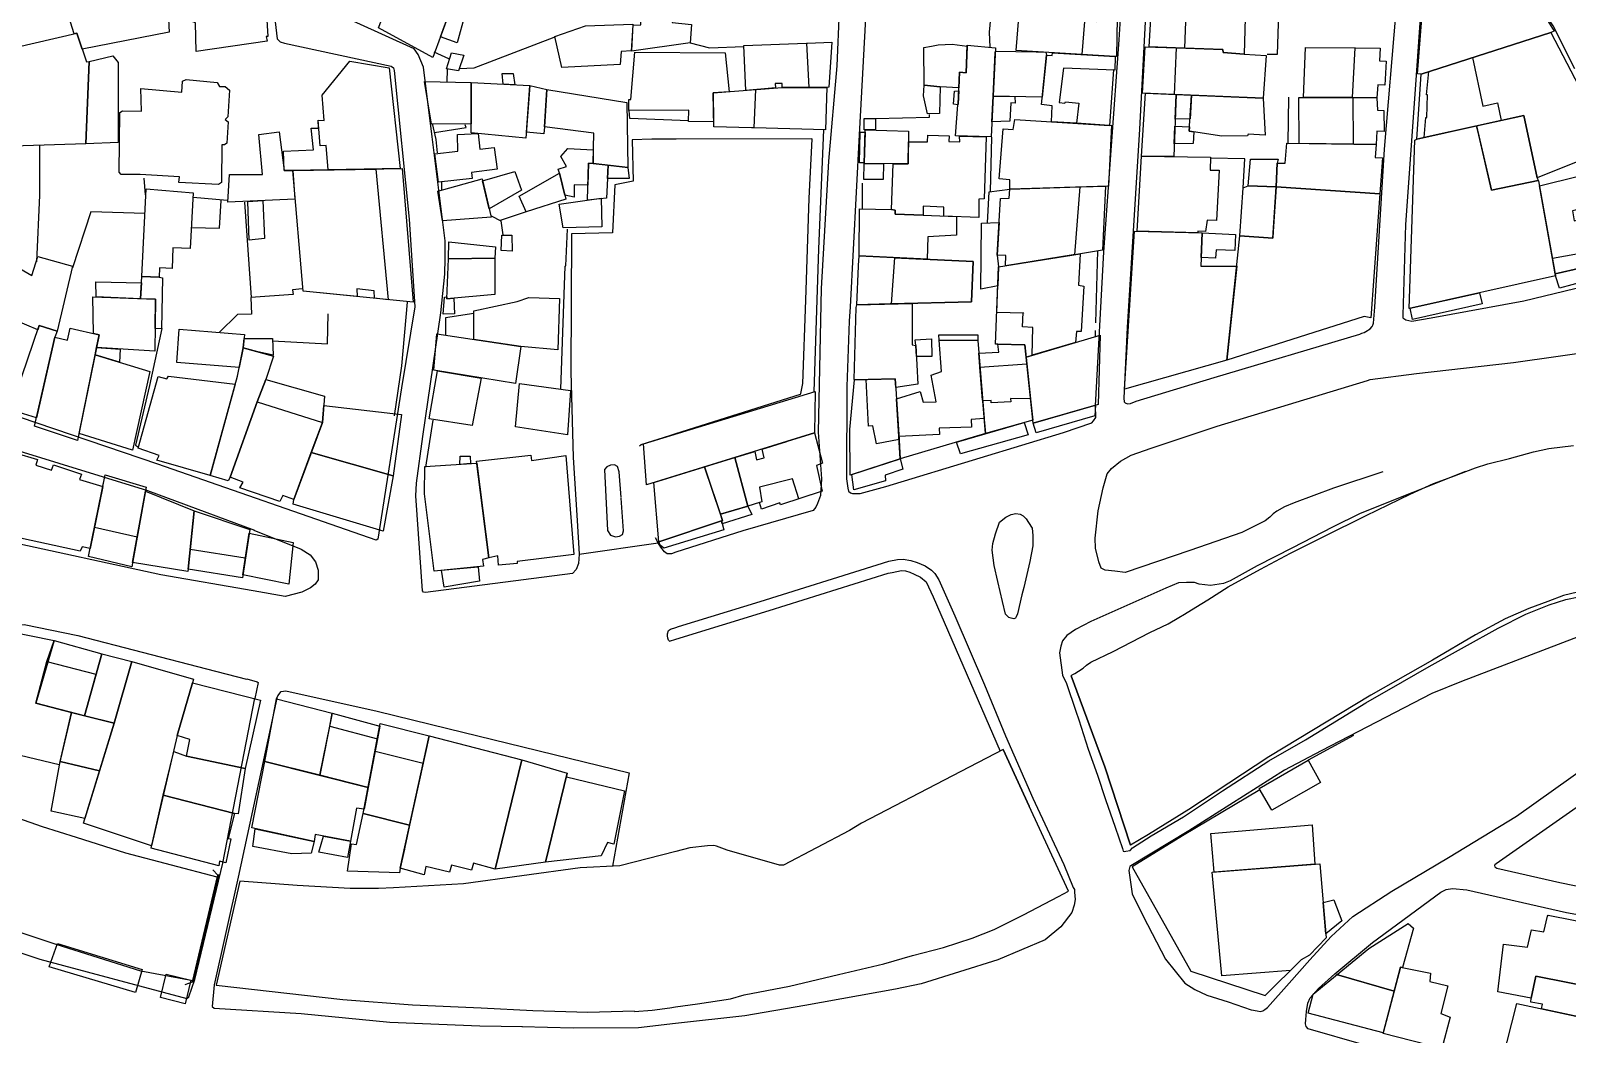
# Model space of a CAD drawing. Header units: centimetres. Extents: x 6155 to 7007, y 1466 to 2152.
# Drawn here: x 6462.6 to 6694.4, y 1894.6 to 2045.9 of the extents above; entities that cross this region are included whole.
import ezdxf

# ---------------------------------------------------------------- set-up
doc = ezdxf.new("R2010")
doc.units = ezdxf.units.CM

msp = doc.modelspace()

# ---------------------------------------------------------------- linework, layer by layer
msp.add_line((6545.34, 1967), (6557.28, 1968.7))
at = {"color": 7}
for points in [[(6560, 2075.23), (6562.81, 2075.38), (6567.41, 2075.59), (6574.52, 2075.19), (6584.08, 2074.35), (6584.86, 2074.04), (6585.06, 2073.87), (6585.2, 2073.73), (6585.26, 2065.68), (6584.23, 2040.64), (6582.97, 2026.24), (6581.83, 2007.03), (6581.38, 1985.41), (6581.92, 1978.36), (6581.74, 1975.86), (6581.29, 1974.64), (6581.02, 1974.07), (6580.64, 1973.6), (6570.01, 1970.54), (6559.93, 1967.28)], [(6586.07, 2002.12), (6585.72, 1992.28), (6585.69, 1978.37), (6585.85, 1976.95), (6585.98, 1976.51), (6586.25, 1976.27), (6586.59, 1976.14), (6587.74, 1976.16), (6591.6, 1977.19), (6605.83, 1981.52), (6618.43, 1985.32), (6622.67, 1986.82), (6622.94, 1987.09), (6623.28, 1987.6), (6623.26, 1989.36), (6624.52, 2012.59), (6626.83, 2044.55), (6628.45, 2071.13)], [(6695.55, 2040.18), (6692.3, 2046.65), (6684.34, 2058.84), (6680.98, 2064.03), (6680.51, 2064.4), (6679.63, 2064.81), (6676.25, 2065.74), (6675.24, 2065.81), (6674.63, 2065.44), (6673.75, 2064.87), (6673.44, 2064.43), (6672.39, 2049.96), (6671.41, 2036.37), (6670.03, 2016.68), (6669.59, 2003.02), (6669.63, 2002.65), (6670.06, 2002.34), (6670.94, 2002.13), (6673.86, 2002.63), (6687.84, 2005.2)], [(6449.49, 2054.34), (6468.18, 2058.93), (6476.26, 2060.36), (6481.02, 2060.72), (6485.33, 2060.7), (6487.29, 2060.4), (6489.41, 2059.94), (6497.92, 2057.26), (6498.32, 2056.87), (6498.43, 2056.31), (6499.8, 2044.69), (6500.22, 2044.24), (6500.9, 2044.03), (6516.96, 2040.57), (6517.35, 2040.3), (6517.44, 2039.94), (6519.67, 2017.53), (6520.56, 2004.31), (6518.54, 1992.07), (6514.96, 1969.25), (6514.73, 1969.09), (6481.77, 1980.59), (6458.4, 1988.52)], [(6609.73, 2058.13), (6609.76, 2057.76), (6608.34, 2057.83), (6607.2, 2045.72), (6607.29, 2043.42)], [(6631.2, 2055.88), (6629.87, 2031.06), (6628.01, 2001.15), (6627.49, 1990.53), (6627.58, 1989.95), (6627.69, 1989.82), (6628.09, 1989.68), (6628.53, 1989.71), (6629.38, 1990.05), (6641.12, 1993.65)], [(6651.04, 2054.86), (6650.64, 2042.31), (6649.12, 2042.32)], [(6588.81, 2052.47), (6587.59, 2030.22), (6586.21, 2004.31), (6586.07, 2002.12)], [(6544.42, 1981.6), (6545.05, 1972.1), (6545.34, 1967), (6545.26, 1965.61), (6544.9, 1964.68), (6544.31, 1964.08), (6522.15, 1961.23), (6521.83, 1961.25), (6521.68, 1961.48), (6520.69, 1975.8), (6520.81, 1977.72), (6521.74, 1984.73), (6524.47, 2003.41), (6525.08, 2009.23), (6525.12, 2011.6), (6525.13, 2014.26), (6523.17, 2029.94), (6521.83, 2040.43), (6521.05, 2042.35), (6520.46, 2043.17), (6507.48, 2049.05)], [(6641.12, 1993.65), (6663.14, 2000.18), (6663.42, 2000.31), (6663.76, 2000.42), (6664.03, 2000.55), (6664.67, 2000.95), (6664.98, 2001.32), (6665.08, 2001.53), (6665.18, 2001.83), (6665.36, 2004.26), (6666.86, 2028.04), (6668.59, 2048.87)], [(6541.51, 2044.92), (6529.43, 2040.26), (6527.31, 2040.16)], [(6523.39, 2042.73), (6525.62, 2041.75)], [(6562.09, 2044.09), (6564.99, 2043.36), (6570.19, 2043.56)], [(6525.41, 2040.13), (6525.38, 2038.18)], [(6652.33, 2028.94), (6652.39, 2035.91)], [(6590.05, 2032.67), (6598.17, 2032.9), (6598.2, 2033.31)], [(6523.18, 2031.91), (6523.71, 2029.51), (6523.93, 2027.5)], [(6523.49, 2030.56), (6528.28, 2031.33), (6528.12, 2031.73)], [(6580.77, 1991.5), (6581.52, 2013.05), (6582.25, 2030.96)], [(6463.52, 2011.06), (6463.97, 2021.14), (6463.98, 2028.6)], [(6556.31, 2029.55), (6553.33, 2029.46), (6553.5, 2023.23), (6550.72, 2022.68), (6550.35, 2015.47), (6544.19, 2015.32), (6544.07, 1994.5), (6544.42, 1981.6)], [(6559.97, 2029.57), (6556.33, 2029.56)], [(6559.94, 1985.2), (6578.72, 1991.1), (6578.79, 1991.21), (6579.07, 1992.73), (6579.52, 2005.28), (6580.05, 2020.67), (6580.49, 2029.57), (6580.45, 2029.64), (6559.97, 2029.57)], [(6607.41, 2021.66), (6607.58, 2029.88)], [(6645.53, 2022.21), (6645.76, 2026.61), (6640.61, 2026.71)], [(6479.66, 2023.68), (6479.87, 2021.2)], [(6524.56, 2023.08), (6524.58, 2021.93)], [(6588.03, 2022.94), (6588.01, 2019.05)], [(6606.92, 2016.93), (6607.18, 2021.63), (6610.29, 2022.03)], [(6486.85, 2016.24), (6491.09, 2016.17), (6491.33, 2020.34)], [(6492.25, 2020.31), (6487.11, 2020.78)], [(6494.86, 2020.07), (6495.83, 2005.72)], [(6479.88, 2018.36), (6471.67, 2018.6), (6468.92, 2010.16)], [(6532.07, 2018.02), (6533.53, 2017.26), (6533.82, 2015.12)], [(6533.47, 2017.38), (6537.56, 2018.69)], [(6542.57, 1991.87), (6543.22, 2010.43), (6543.31, 2010.45), (6543.59, 2015.98)], [(6623.27, 2001.86), (6623.58, 2012.72)], [(6687.84, 2005.2), (6707.82, 2010.04)], [(6503.57, 2006.99), (6502.11, 2006.84), (6502.19, 2006.14), (6495.79, 2005.7), (6495.89, 2003.19), (6493.81, 2003.11), (6491.02, 2000.42)], [(6499.07, 1999.14), (6507.37, 1998.72), (6507.48, 2003.25)], [(6517.46, 1987.85), (6518.58, 1995.4), (6519.44, 2004.98)], [(6529.47, 2003.27), (6525.19, 2002.61), (6525.18, 2000.03)], [(6482.39, 2001.02), (6480.5, 1992.42), (6478.38, 1983.41), (6478.85, 1983.13)], [(6623.22, 1999.79), (6623.26, 2000.74)], [(6666.59, 1979.39), (6659.14, 1976.93), (6653.21, 1974.75), (6651.76, 1974.12), (6650.6, 1973.48), (6650.06, 1973.08), (6649.52, 1972.57), (6648.84, 1972.04), (6645.31, 1970.29), (6637.48, 1967.56), (6627.69, 1964.25), (6626.13, 1964.43), (6624.71, 1964.57), (6624.07, 1964.88), (6623.74, 1965.83), (6623.24, 1967.93), (6623.18, 1969.42), (6623.64, 1973.51), (6624.37, 1976.99), (6624.99, 1979.12), (6625.63, 1979.93), (6627.03, 1981), (6628.62, 1981.91), (6631.63, 1982.98), (6641.6, 1986.28), (6664.29, 1993.17), (6664.7, 1993.31), (6671.67, 1994.22), (6686.3, 1995.88), (6700.14, 1997.84)], [(6496.27, 1970.61), (6503.38, 1967.78), (6504.75, 1966.9), (6505.56, 1965.86), (6505.96, 1964.61), (6505.97, 1963.15), (6505.52, 1962.5), (6504.8, 1961.91), (6503.48, 1961.29), (6500.98, 1960.6), (6496.15, 1961.48), (6482.23, 1963.89), (6434.98, 1974.15), (6427.71, 1975.97), (6427.21, 1976.33), (6426.59, 1977.69), (6426.53, 1978.79), (6429.22, 1991.54), (6429.7, 1991.95), (6430.42, 1992.17), (6447.36, 1986.72), (6480.21, 1976.58), (6496.36, 1970.63)], [(6523.24, 1987.22), (6522.17, 1980.14)], [(6296.2, 1984.96), (6329.92, 1977.9), (6334.29, 1976.91), (6384.69, 1959.98), (6389.93, 1956.77), (6397.06, 1954.03), (6451.62, 1930.59), (6456.84, 1928.56), (6464.3, 1925.93), (6469.43, 1924.35), (6476.88, 1921.95), (6490.69, 1918.38)], [(6554.43, 1983.34), (6554.67, 1983.51), (6559.04, 1984.91), (6559.94, 1985.2)], [(6619.59, 1948.66), (6619.73, 1948.79), (6620.1, 1948.99), (6620.68, 1949.36), (6621.36, 1949.8), (6621.9, 1950.27), (6622.53, 1950.7), (6625.9, 1952.35), (6631.43, 1955.17), (6633.26, 1956.05), (6634.18, 1956.48), (6635.8, 1957.46), (6636.67, 1957.98), (6638.36, 1959), (6640.21, 1960.12), (6643.23, 1962.1), (6648.15, 1964.75), (6652.66, 1967.16), (6657.71, 1969.67), (6664.05, 1972.82), (6670.7, 1976.04), (6674.23, 1977.65), (6677, 1978.68), (6680.56, 1980.01), (6682.42, 1980.64), (6685.7, 1981.43), (6689.33, 1982.43), (6691.63, 1982.93), (6695.36, 1983.39)], [(6551.69, 1975.55), (6551.37, 1979.41), (6551.11, 1980.23), (6550.68, 1980.45), (6550.09, 1980.41), (6549.5, 1980.17), (6549.14, 1979.78), (6549.62, 1970.56), (6550.06, 1969.88), (6550.81, 1969.6), (6551.42, 1969.69), (6551.89, 1969.98), (6552.01, 1970.52), (6551.69, 1975.42)], [(6679.08, 1979.46), (6663.18, 1973.15), (6659.01, 1971.07), (6652.98, 1967.96), (6647.65, 1965.24), (6643.55, 1962.99), (6642.53, 1962.59), (6640.6, 1962.3), (6638.88, 1962.48), (6638.17, 1962.75), (6636.99, 1962.72), (6635.77, 1962.66), (6633.87, 1961.89), (6622.55, 1956.84), (6620.21, 1955.63), (6618.92, 1954.72), (6618.24, 1953.91), (6617.99, 1953.14), (6617.82, 1952.12), (6618.28, 1948.74), (6618.85, 1947.48), (6620.28, 1943.35), (6620.72, 1942.03), (6622.15, 1937.62), (6623.55, 1933.69), (6624.75, 1930.03), (6626.22, 1925.83), (6627.29, 1922.61), (6627.42, 1922.21), (6627.56, 1922.17), (6627.83, 1922.2), (6628.47, 1922.34), (6628.84, 1922.71), (6631.63, 1924.55), (6636.51, 1927.41), (6642.38, 1931.34), (6649.41, 1935.84), (6654.9, 1938.99), (6664, 1944.6), (6669.56, 1947.75), (6673.6, 1950.07), (6678.89, 1953.05), (6684.01, 1955.83), (6688.15, 1957.95), (6691.67, 1959.35), (6694.21, 1960.18), (6696.14, 1960.58)], [(6487.05, 1902.7), (6479.23, 1904.11), (6466.41, 1908.17), (6458.29, 1910.87), (6445.46, 1916.05), (6428.71, 1922.67), (6412.46, 1930.14), (6399.93, 1936.06), (6387.93, 1941.44), (6374.54, 1947.26), (6350.18, 1957.36), (6339.51, 1961.25), (6334, 1963.03), (6330.44, 1963.88), (6326.76, 1964.58), (6322.1, 1965.39), (6317.86, 1965.95), (6306.46, 1967.38), (6291.87, 1969.25), (6274.16, 1971.64), (6253.18, 1974.49)], [(6612.45, 1961.99), (6612.14, 1960.88), (6611.45, 1958), (6611.25, 1957.56), (6611.15, 1957.36), (6610.94, 1957.26), (6610.5, 1957.33), (6610.16, 1957.47), (6609.66, 1957.98), (6609.19, 1959.87), (6608.49, 1962.89), (6607.93, 1965.29), (6607.66, 1967.59), (6607.77, 1968.61), (6608.15, 1970.09), (6608.76, 1971.85), (6609.71, 1972.56), (6610.52, 1972.96), (6611.24, 1973.13), (6611.85, 1973.03), (6612.32, 1972.79), (6612.76, 1972.31), (6613.13, 1971.77), (6613.7, 1970.92), (6613.8, 1969.84), (6613.76, 1968.25), (6613.31, 1965.91), (6612.45, 1961.99)], [(6559.93, 1967.28), (6559.27, 1967.07), (6558.62, 1967.07), (6558.22, 1967.34), (6557.68, 1968.06), (6557.28, 1968.7), (6556.84, 1969.48)], [(6559.92, 1955.96), (6560.3, 1956.08), (6572.63, 1959.89), (6590.28, 1965.41), (6592.08, 1965.95), (6593.36, 1966.21), (6594.21, 1966.25), (6595.36, 1966.07), (6596.34, 1965.76), (6597.52, 1965.22), (6598.47, 1964.61), (6599.01, 1964.1), (6599.58, 1963.15), (6602, 1957.69), (6606.49, 1947.32), (6609.68, 1939.59), (6613.77, 1930.21), (6618.44, 1920.21), (6619.88, 1916.75), (6620.05, 1916.44), (6620.08, 1916.04), (6620.18, 1914.92), (6620.04, 1914.08), (6619.67, 1912.96), (6618.03, 1910.8), (6615.62, 1908.85), (6608.48, 1905.82), (6596.93, 1902.21), (6593.07, 1901.44), (6579.39, 1898.95), (6570.31, 1897.4), (6559.88, 1896.23)], [(6559.92, 1954.18), (6573.98, 1958.5), (6591.94, 1964.12), (6592.55, 1964.25), (6593.29, 1964.39), (6593.97, 1964.52), (6594.58, 1964.48), (6595.25, 1964.28), (6595.89, 1964.01), (6596.84, 1963.53), (6597.68, 1962.85), (6598.76, 1960.58), (6608.85, 1937.28)], [(6715.66, 1959.84), (6714.65, 1960.15), (6713.7, 1960.46), (6712.25, 1960.8), (6710.26, 1961.08), (6708.36, 1961.4), (6705.76, 1961.68), (6703.19, 1961.76), (6701.23, 1961.87), (6699.3, 1961.64), (6697.91, 1961.68), (6695.95, 1961.25), (6693.85, 1960.76), (6691.47, 1959.89), (6688.63, 1958.82), (6685.03, 1957.25), (6680.56, 1954.83), (6674.08, 1951.04), (6668.51, 1947.85), (6664.78, 1945.74), (6649.38, 1936.44), (6637.3, 1928.51), (6631.23, 1924.72), (6628.51, 1923.11)], [(6705.93, 1958.31), (6678.44, 1947.78), (6674, 1945.98), (6657.28, 1937.36), (6651.76, 1934.45), (6637.31, 1925.27), (6628.57, 1920), (6628.44, 1919.9), (6628.37, 1919.7), (6628.26, 1919.32), (6628.79, 1915.8), (6630.43, 1912.45), (6633.82, 1905.94), (6636.71, 1902.3), (6638.23, 1901.35), (6640.05, 1900.53), (6643.26, 1899.5), (6646.74, 1898.32)], [(6458.92, 1955.42), (6459.38, 1955.93), (6460.05, 1956.27), (6461.59, 1956.42), (6469.7, 1954.75), (6489.12, 1949.7), (6495.13, 1948.18)], [(6558.97, 1953.89), (6558.81, 1954.06), (6558.71, 1954.36), (6558.67, 1954.7), (6558.67, 1955), (6558.84, 1955.48), (6559.12, 1955.71), (6559.92, 1955.96)], [(6349.66, 1954.07), (6373.47, 1944.51), (6398.05, 1933.75), (6414.75, 1926.27), (6429.82, 1919.17), (6454.94, 1908.94), (6463.95, 1905.92), (6486.16, 1900.02), (6486.46, 1900.25), (6487.37, 1902.86), (6491.6, 1920.43), (6496.43, 1945.28)], [(6558.97, 1953.89), (6559.92, 1954.18)], [(6696.74, 1929.44), (6683.68, 1920.3), (6683.47, 1920.17), (6683.44, 1920.07), (6683.5, 1919.86), (6683.81, 1919.66), (6693.27, 1917.48), (6710, 1914.09), (6723.27, 1911.26), (6723.44, 1911.23), (6723.64, 1911.29), (6723.95, 1911.5), (6727.15, 1922.27), (6732.36, 1938.35), (6734.3, 1945.2), (6734.37, 1945.74), (6734.2, 1946.05), (6727.83, 1949.84), (6727.29, 1950.04), (6726.61, 1949.94), (6714.87, 1942.05), (6705.13, 1935.33), (6696.74, 1929.44)], [(6495.19, 1948.2), (6496.78, 1947.77), (6496.93, 1947.65), (6496.4, 1945.23)], [(6619.59, 1948.66), (6619.59, 1948.66), (6624.65, 1934.94), (6628.51, 1923.11)], [(6628.51, 1923.11), (6624.65, 1934.94), (6619.59, 1948.66)], [(6499.74, 1945.28), (6493.87, 1918.31), (6490.27, 1902.07), (6489.96, 1898.8), (6490.28, 1898.53), (6503.4, 1897.74), (6516.77, 1896.44), (6530.34, 1895.88), (6536.79, 1895.8)], [(6499.66, 1945.19), (6499.88, 1945.66), (6500.38, 1946.31), (6501.1, 1946.42), (6514.85, 1943.31), (6525.5, 1940.73), (6552.87, 1934.04), (6550.39, 1919.94)], [(6662.16, 1939.68), (6655.32, 1935.95)], [(6559.88, 1898.75), (6563.18, 1899.19), (6568.15, 1899.98), (6570.22, 1900.59), (6577.06, 1901.85), (6584.44, 1903.61), (6591.32, 1905.25), (6595.62, 1906.48), (6600.29, 1907.72), (6604.63, 1909.09), (6607.95, 1910.4), (6612.39, 1912.65), (6617.68, 1915.4), (6619.15, 1916.18), (6613.23, 1928.99), (6609.33, 1937.53)], [(6609.33, 1937.53), (6601.67, 1933.56), (6587.94, 1926.44), (6586.14, 1925.36), (6576.18, 1920.12), (6575.57, 1920.12), (6567.69, 1922.39), (6566.07, 1923), (6565.66, 1923.1), (6564.72, 1923.04), (6562.04, 1922.71), (6559.9, 1922.16)], [(6609.33, 1937.53), (6613.23, 1928.99)], [(6646.78, 1898.32), (6647.62, 1898.14), (6648.09, 1898.07), (6648.5, 1898.17), (6648.81, 1898.37), (6649.21, 1898.68), (6652.48, 1902.31), (6655.57, 1905.85), (6658.8, 1909.35), (6662.07, 1912.35), (6667.94, 1916.21), (6676.48, 1921.28), (6686.73, 1927.49), (6700.51, 1937.3)], [(6551.55, 1931.47), (6552.17, 1931.31), (6550.56, 1923.29), (6549.59, 1923.52), (6548.65, 1921.54), (6540.25, 1920.57), (6543.54, 1933.97), (6543.54, 1933.97)], [(6648.04, 1931.48), (6636.34, 1924.53), (6628.77, 1919.86)], [(6559.9, 1922.16), (6551.49, 1919.99), (6545.48, 1919.7), (6527.87, 1917.32), (6517.32, 1916.72), (6515.08, 1916.61), (6510.8, 1916.61), (6502.77, 1917.03), (6494.14, 1917.69), (6490.57, 1902.01), (6509.68, 1899.84), (6520.17, 1899.04), (6530.56, 1898.59), (6538.36, 1898.19), (6546.64, 1897.97), (6553.71, 1898.14)], [(6628.77, 1919.86), (6637.6, 1904.13), (6648.84, 1900.45), (6654.25, 1905.82)], [(6485.91, 1902.14), (6486.98, 1902.5), (6490.8, 1918.61), (6490.05, 1919.43)], [(6487.05, 1902.41), (6490.96, 1918.72)], [(6728.16, 1876.23), (6683.86, 1887.78), (6675.35, 1889.98), (6663.73, 1893.01), (6655.31, 1895.42), (6655.01, 1895.79), (6654.91, 1896.17), (6654.95, 1896.84), (6655.06, 1898.03), (6655.26, 1899.31), (6655.61, 1900.12), (6656.87, 1901.54), (6659.35, 1903.72), (6665.05, 1908.47), (6675.34, 1916.06), (6676.12, 1916.47), (6677.1, 1916.6), (6679.26, 1916.38), (6694.3, 1913), (6706.6, 1910.77)], [(6656.08, 1900.66), (6664.46, 1907.55), (6664.46, 1907.55), (6670.39, 1911.31), (6670.39, 1911.31)], [(6670.39, 1911.31), (6671.19, 1910.63), (6669.55, 1904.68), (6669.27, 1904.73), (6668.32, 1901.14), (6659.58, 1903.63)], [(6659.58, 1903.63), (6668.32, 1901.14), (6666.65, 1894.85), (6655.3, 1897.78), (6656.08, 1900.66)], [(6659.58, 1903.63), (6668.32, 1901.14), (6666.65, 1894.85), (6655.3, 1897.78), (6656.08, 1900.66)], [(6553.7, 1898.07), (6556.37, 1898.23), (6559.01, 1898.63), (6559.88, 1898.75)], [(6559.88, 1896.23), (6554.27, 1895.59), (6544.45, 1895.56), (6536.7, 1895.76)]]:
    msp.add_lwpolyline(points, dxfattribs=at)
for points in [[(6672.37, 2039.37), (6671.83, 2039.41), (6673.84, 2065.14), (6680.64, 2064.8), (6692.43, 2045.87), (6691.95, 2045.67), (6672.37, 2039.37)], [(6483.35, 2048.64), (6483.49, 2045.68), (6470.34, 2043.15), (6469.53, 2045.55), (6469.17, 2045.46), (6466.03, 2055.4), (6472.94, 2057.01), (6485.57, 2060.58), (6484.03, 2053.64), (6483.35, 2048.64)], [(6485.57, 2060.58), (6497.64, 2056.8), (6498.37, 2045.05), (6498.13, 2045.05), (6498.26, 2044.33), (6487.58, 2042.76), (6487.47, 2047.13), (6483.35, 2048.64), (6484.03, 2053.64), (6485.57, 2060.58)], [(6626.66, 2056.7), (6626.39, 2042.05), (6626.18, 2042.02), (6621.16, 2042.33), (6621.06, 2042.33), (6611.27, 2042.93), (6612.46, 2057.9), (6622.35, 2057.06), (6622.7, 2057.03), (6626.66, 2056.7)], [(6621.16, 2042.33), (6611.27, 2042.93), (6612.46, 2057.9), (6622.35, 2057.06), (6622.02, 2051.96), (6622.06, 2051.82), (6623.71, 2051.61), (6623.35, 2047.28), (6621.63, 2047.32), (6621.6, 2047.32), (6621.16, 2042.33)], [(6559.32, 2054.76), (6559.39, 2047.18), (6562.27, 2046.86), (6562.09, 2044.09), (6553.25, 2042.84), (6553.47, 2046.73), (6554.62, 2046.79), (6554.66, 2048.96), (6553.72, 2049.13), (6554.14, 2055.42), (6558.8, 2055.3), (6558.84, 2054.77), (6559.32, 2054.76)], [(6559.32, 2054.76), (6559.39, 2047.18), (6562.27, 2046.86), (6562.09, 2044.09), (6553.25, 2042.84), (6553.47, 2046.73), (6554.62, 2046.79), (6554.66, 2048.96), (6553.72, 2049.13), (6554.14, 2055.42), (6558.8, 2055.3), (6558.84, 2054.77), (6559.32, 2054.76)], [(6631.31, 2043.47), (6632.06, 2055.57), (6637.16, 2055.43), (6637.3, 2055.43), (6646.03, 2055.19), (6645.66, 2042.38), (6642.48, 2042.63), (6642.45, 2043.07), (6636.73, 2043.28), (6636.66, 2043.28), (6631.31, 2043.47)], [(6646.03, 2055.19), (6645.66, 2042.38), (6642.48, 2042.63), (6642.45, 2043.07), (6636.73, 2043.28), (6637.16, 2055.43), (6646.03, 2055.19)], [(6517.89, 2053.58), (6525.76, 2048.72), (6523.27, 2041.9), (6515.04, 2046.34), (6517.89, 2053.58)], [(6528.08, 2048.3), (6526.91, 2044.11), (6524.4, 2044.98), (6525.76, 2048.72), (6528.08, 2048.3)], [(6448.99, 2041.43), (6456.91, 2042.63), (6469.53, 2045.55), (6471, 2041.21), (6471.43, 2041.3), (6470.92, 2028.87), (6447.23, 2028.11), (6448.92, 2035.56), (6448.99, 2041.43)], [(6553.43, 2046.89), (6553.21, 2042.88), (6551.7, 2042.79), (6551.51, 2040.81), (6542.71, 2040.38), (6541.65, 2045.05), (6546.28, 2046.63), (6553.43, 2046.89)], [(6672.37, 2039.37), (6691.95, 2045.67), (6701.04, 2028.21), (6689.85, 2023.73), (6687.87, 2033.14), (6671.71, 2029.56), (6672.37, 2039.37)], [(6526.1, 2042.58), (6527.95, 2042.21), (6527.12, 2039.87), (6525.34, 2040.15), (6526.1, 2042.58)], [(6553.73, 2042.66), (6567.37, 2042.58), (6567.96, 2036.72), (6565.56, 2036.53), (6565.57, 2035.41), (6565.63, 2032.17), (6561.84, 2032.25), (6561.88, 2033.94), (6552.84, 2033.9), (6552.82, 2035.53), (6553.12, 2035.56), (6553.73, 2042.66)], [(6552.97, 2032.68), (6552.88, 2033.9), (6552.84, 2033.9), (6552.82, 2035.53), (6553.12, 2035.56), (6553.73, 2042.66), (6567.37, 2042.58), (6567.96, 2036.72), (6565.56, 2036.53), (6565.63, 2032.17), (6561.84, 2032.25), (6561.84, 2032.31), (6552.97, 2032.68)], [(6552.97, 2032.68), (6552.88, 2033.9), (6552.84, 2033.9), (6552.82, 2035.53), (6553.12, 2035.56), (6553.73, 2042.66), (6567.37, 2042.58), (6567.96, 2036.72), (6565.56, 2036.53), (6565.63, 2032.17), (6561.84, 2032.25), (6561.84, 2032.31), (6552.97, 2032.68)], [(6553.73, 2042.66), (6567.37, 2042.58), (6567.96, 2036.72), (6565.56, 2036.53), (6565.57, 2035.41), (6565.63, 2032.17), (6561.84, 2032.25), (6561.88, 2033.94), (6552.84, 2033.9), (6552.82, 2035.53), (6553.12, 2035.56), (6553.73, 2042.66)], [(6570.48, 2036.93), (6570.18, 2043.68), (6579.66, 2044.04), (6579.7, 2044.04), (6579.8, 2044.04), (6583.45, 2044.18), (6583.02, 2037.41), (6582.72, 2037.38), (6580.01, 2037.38), (6579.91, 2037.38), (6575.98, 2037.37), (6575.98, 2037.98), (6574.9, 2037.98), (6574.94, 2037.29), (6570.48, 2036.93)], [(6570.18, 2043.68), (6579.66, 2044.04), (6580.01, 2037.38), (6575.98, 2037.37), (6575.98, 2037.98), (6574.9, 2037.98), (6574.94, 2037.29), (6570.48, 2036.93), (6570.18, 2043.68)], [(6597.34, 2043.38), (6598.49, 2043.58), (6599.51, 2043.78), (6601.6, 2043.87), (6603.9, 2043.61), (6603.71, 2039.59), (6602.7, 2039.69), (6602.62, 2037.3), (6599.78, 2037.48), (6597.41, 2037.7), (6597.34, 2043.38)], [(6602.54, 2034.86), (6602.7, 2039.69), (6603.71, 2039.59), (6603.9, 2043.75), (6608.16, 2043.36), (6607.49, 2029.92), (6602.11, 2030.06), (6602.47, 2034.72), (6602.54, 2034.86)], [(6615.2, 2035.89), (6607.8, 2036.06), (6608.12, 2042.57), (6608.14, 2042.85), (6614.29, 2042.75), (6615.72, 2042.66), (6615.84, 2042.21), (6615.2, 2035.89)], [(6625.28, 2031.64), (6620.37, 2031.96), (6620.16, 2031.97), (6616.6, 2032.2), (6616.68, 2034.6), (6615.09, 2034.77), (6615.84, 2042.21), (6616.68, 2042.17), (6616.75, 2042.6), (6626.18, 2042.02), (6626.14, 2039.99), (6625.94, 2040), (6625.35, 2031.64), (6625.28, 2031.64)], [(6620.74, 2034.99), (6620.37, 2031.96), (6616.6, 2032.2), (6616.68, 2034.6), (6615.09, 2034.77), (6615.84, 2042.21), (6616.68, 2042.17), (6616.75, 2042.6), (6626.18, 2042.02), (6626.14, 2039.99), (6618.43, 2040.26), (6617.76, 2035.09), (6618.61, 2034.98), (6618.71, 2035.19), (6620.74, 2034.99)], [(6630.34, 2036.49), (6630.75, 2043.49), (6635.48, 2043.36), (6635.48, 2043.32), (6635.61, 2043.32), (6642.45, 2043.07), (6642.48, 2042.63), (6645.66, 2042.38), (6648.98, 2042.16), (6648.54, 2035.76), (6635.17, 2036.3), (6635.11, 2036.3), (6630.34, 2036.49)], [(6635.48, 2043.32), (6642.45, 2043.07), (6642.48, 2042.63), (6645.66, 2042.38), (6648.98, 2042.16), (6648.54, 2035.76), (6635.17, 2036.3), (6635.48, 2043.32)], [(6654.9, 2043.41), (6662.34, 2043.33), (6662.45, 2043.33), (6666.17, 2043.29), (6666.09, 2041.4), (6667.11, 2041.33), (6666.89, 2037.71), (6665.84, 2037.75), (6665.66, 2035.82), (6662.07, 2035.84), (6661.73, 2035.84), (6654.63, 2035.87), (6654.9, 2043.41)], [(6654.63, 2035.87), (6654.9, 2043.41), (6662.34, 2043.33), (6661.94, 2035.84), (6654.63, 2035.87)], [(6475.77, 2029.05), (6470.92, 2028.87), (6471.43, 2041.3), (6474.97, 2042.12), (6475.8, 2041.14), (6475.77, 2029.05)], [(6507.48, 2024.94), (6502.16, 2024.85), (6500.85, 2024.85), (6500.75, 2027.74), (6505.26, 2027.95), (6504.89, 2031.24), (6506.03, 2031.22), (6505.94, 2032.41), (6506.86, 2032.39), (6506.57, 2036.22), (6510.76, 2041.32), (6516.67, 2040.3), (6518.31, 2025.13), (6507.48, 2024.94)], [(6507.48, 2024.94), (6507.18, 2028.59), (6506.24, 2028.55), (6505.94, 2032.41), (6506.86, 2032.39), (6506.57, 2036.22), (6510.76, 2041.32), (6516.67, 2040.3), (6518.31, 2025.13), (6507.48, 2024.94)], [(6680.1, 2041.86), (6681.69, 2034.54), (6683.89, 2035.04), (6684.44, 2032.38), (6672.84, 2029.81), (6673.09, 2032.82), (6673.22, 2032.85), (6673.31, 2036.27), (6673.17, 2036.27), (6673.54, 2039.75), (6680.1, 2041.86)], [(6479.2, 2037.19), (6485.4, 2036.64), (6485.5, 2038.29), (6486.04, 2038.58), (6490.71, 2038.1), (6491.09, 2037.49), (6491.95, 2037.51), (6492.58, 2036.94), (6492.35, 2032.93), (6491.92, 2032.55), (6492.39, 2032.19), (6492.2, 2028.98), (6491.84, 2028.71), (6491.43, 2028.72), (6491.36, 2023.03), (6490.93, 2022.74), (6484.93, 2023.04), (6485.03, 2023.88), (6479.1, 2024.24), (6476.23, 2024.26), (6475.96, 2024.57), (6476.03, 2033.59), (6476.43, 2033.86), (6479.3, 2033.78), (6479.2, 2037.19)], [(6529.05, 2031.86), (6523.08, 2031.82), (6522.02, 2038.25), (6529.06, 2038.11), (6529.05, 2031.86)], [(6529.06, 2038.11), (6537.88, 2037.64), (6537.3, 2029.7), (6529.05, 2030.53), (6529.06, 2038.11)], [(6535.61, 2037.76), (6533.88, 2037.85), (6533.73, 2039.45), (6535.4, 2039.49), (6535.61, 2037.76)], [(6597.41, 2037.7), (6599.78, 2037.48), (6599.69, 2033.42), (6597.87, 2033.4), (6597.27, 2036.08), (6597.41, 2037.7)], [(6540.13, 2031.45), (6539.99, 2030.39), (6537.37, 2030.6), (6537.88, 2037.64), (6540.47, 2037.06), (6540.13, 2031.45)], [(6540.47, 2037.06), (6552.55, 2035.09), (6552.66, 2025.32), (6547.43, 2025.91), (6547.57, 2030.46), (6540.13, 2031.45), (6540.47, 2037.06)], [(6565.64, 2031.45), (6565.56, 2036.53), (6572, 2037.05), (6572.07, 2037.05), (6575.98, 2037.37), (6582.72, 2037.38), (6582.52, 2030.95), (6571.73, 2031.27), (6571.32, 2031.28), (6565.64, 2031.45)], [(6572, 2037.05), (6575.98, 2037.37), (6582.72, 2037.38), (6582.52, 2030.95), (6571.73, 2031.27), (6572, 2037.05)], [(6602.47, 2034.72), (6601.8, 2034.83), (6601.94, 2036.79), (6602.61, 2036.85), (6602.54, 2034.86), (6602.47, 2034.72)], [(6607.8, 2036.06), (6611.08, 2035.99), (6611.11, 2035), (6610.47, 2035.04), (6610.29, 2032.3), (6607.6, 2032.18), (6607.8, 2036.06)], [(6635.41, 2036.29), (6635.06, 2026.93), (6630.19, 2027.01), (6630.78, 2036.48), (6635.41, 2036.29)], [(6637.5, 2032.64), (6635.27, 2032.58), (6635.41, 2036.29), (6637.7, 2036.2), (6637.5, 2032.64)], [(6648.85, 2030.17), (6646.25, 2030.31), (6646.15, 2030.08), (6642.29, 2030.03), (6637.39, 2030.76), (6637.57, 2033.91), (6637.7, 2036.2), (6648.54, 2035.76), (6648.85, 2030.17)], [(6653.92, 2035.87), (6662.07, 2035.84), (6662.2, 2035.83), (6665.66, 2035.82), (6665.78, 2033.92), (6666.73, 2033.89), (6666.78, 2030.7), (6665.7, 2030.78), (6665.59, 2028.75), (6665.56, 2028.75), (6662.1, 2028.8), (6661.93, 2028.8), (6653.98, 2028.92), (6653.92, 2035.87)], [(6662.07, 2035.84), (6662.1, 2028.8), (6653.98, 2028.92), (6653.92, 2035.87), (6662.07, 2035.84)], [(6681.06, 2030.18), (6680.74, 2031.56), (6687.87, 2033.14), (6689.85, 2023.73), (6690.04, 2023.33), (6683, 2021.88), (6681.06, 2030.18)], [(6595.05, 2030.75), (6594.96, 2025.85), (6588.33, 2025.91), (6588.49, 2030.95), (6595.05, 2030.75)], [(6588.35, 2030.99), (6588.36, 2032.68), (6590.05, 2032.67), (6590.04, 2030.98), (6588.35, 2030.99)], [(6610.31, 2023.44), (6608.69, 2023.61), (6609.33, 2031.12), (6610.82, 2031.05), (6611.05, 2032.55), (6625.35, 2031.64), (6625.63, 2031.67), (6625.21, 2022.5), (6610.29, 2022.03), (6610.31, 2023.44)], [(6635.23, 2031.54), (6637.43, 2031.43), (6637.39, 2030.76), (6638.07, 2030.66), (6637.99, 2028.93), (6635.13, 2028.88), (6635.23, 2031.54)], [(6690.09, 2023.29), (6692.66, 2008.96), (6670.58, 2004.06), (6671.44, 2029.43), (6671.71, 2029.56), (6680.74, 2031.56), (6683, 2021.88), (6690.04, 2023.33), (6690.09, 2023.29)], [(6502.16, 2024.85), (6502.43, 2020.54), (6492.32, 2020.05), (6492.59, 2024.22), (6497.58, 2024.22), (6497.02, 2030.29), (6500.09, 2030.68), (6500.85, 2024.85), (6502.16, 2024.85)], [(6523.57, 2027.37), (6527.04, 2027.74), (6526.96, 2030.25), (6530.09, 2030.42), (6530.33, 2028.08), (6532.52, 2028.31), (6532.98, 2025.02), (6529.07, 2024.52), (6529.18, 2023.66), (6524.13, 2023.08), (6523.57, 2027.37)], [(6588.47, 2030.6), (6588.33, 2025.98), (6587.61, 2026), (6587.75, 2030.63), (6588.47, 2030.6)], [(6595.02, 2029.17), (6597.89, 2029.19), (6597.95, 2030.17), (6601.17, 2030.08), (6601.13, 2029.2), (6602.75, 2029.16), (6602.72, 2030.04), (6606.76, 2029.94), (6606.44, 2020.57), (6605.63, 2020.54), (6605.63, 2017.76), (6600.34, 2017.97), (6600.38, 2019.32), (6597.24, 2019.47), (6597.25, 2018.1), (6592.99, 2018.28), (6592.99, 2018.86), (6592.45, 2018.96), (6592.69, 2025.87), (6594.96, 2025.85), (6595.02, 2029.17)], [(6650.51, 2022.36), (6650.66, 2025.94), (6651.84, 2025.94), (6652.09, 2028.95), (6665.56, 2028.75), (6665.45, 2026.82), (6666.53, 2026.75), (6666.13, 2021.34), (6650.51, 2022.36)], [(6546.64, 2022.62), (6544.59, 2022.7), (6544.56, 2020.83), (6543.18, 2021.1), (6542.37, 2024.42), (6542.17, 2025.05), (6543.44, 2025.45), (6542.57, 2026.97), (6543.61, 2028.16), (6547.46, 2027.96), (6547.43, 2025.91), (6546.74, 2025.97), (6546.64, 2022.62)], [(6640.09, 2017.36), (6639.85, 2015.64), (6638.7, 2015.68), (6638.67, 2015.46), (6629.53, 2015.68), (6630.19, 2027.01), (6640.61, 2026.86), (6640.53, 2024.9), (6641.89, 2024.89), (6641.48, 2017.29), (6640.09, 2017.36)], [(6650.51, 2022.36), (6646.28, 2022.55), (6646.6, 2026.54), (6650.8, 2026.55), (6650.66, 2025.94), (6650.51, 2022.36)], [(6518.65, 2025.13), (6520.29, 2004.98), (6503.69, 2006.66), (6502.16, 2024.85), (6518.65, 2025.13)], [(6514.65, 2025.06), (6516.5, 2005.37), (6514.44, 2005.58), (6514.4, 2006.68), (6511.78, 2006.99), (6511.86, 2005.84), (6503.69, 2006.66), (6502.16, 2024.85), (6514.65, 2025.06)], [(6530.76, 2023.3), (6535.63, 2024.7), (6536.63, 2021.9), (6531.76, 2019.07), (6530.76, 2023.3)], [(6542.37, 2024.42), (6543.32, 2020.52), (6537.34, 2018.63), (6536.31, 2020.95), (6542.37, 2024.42)], [(6549.72, 2025.65), (6549.47, 2020.69), (6546.58, 2020.38), (6546.74, 2025.97), (6547.43, 2025.91), (6549.72, 2025.65)], [(6552.66, 2025.32), (6552.86, 2023.65), (6549.61, 2023.62), (6549.72, 2025.65), (6552.66, 2025.32)], [(6588.33, 2025.91), (6591.23, 2025.89), (6591.21, 2023.48), (6588.3, 2023.51), (6588.33, 2025.91)], [(6690.22, 2022.53), (6696.11, 2023.99), (6697.73, 2019.43), (6695.19, 2018.77), (6695.45, 2017.24), (6698.25, 2017.96), (6700.02, 2012.99), (6699.98, 2012.99), (6700.05, 2012.91), (6700.75, 2011.26), (6696.65, 2010.33), (6696.55, 2010.17), (6692.6, 2009.28), (6692.19, 2011.58), (6692.18, 2011.64), (6690.22, 2022.53)], [(6690.22, 2022.53), (6696.11, 2023.99), (6697.73, 2019.43), (6695.19, 2018.77), (6695.45, 2017.24), (6698.25, 2017.96), (6700.02, 2012.99), (6692.19, 2011.58), (6690.22, 2022.53)], [(6487.1, 2021.47), (6486.67, 2013.06), (6484.01, 2013.21), (6483.93, 2010.09), (6482.04, 2010.19), (6481.96, 2008.75), (6479.35, 2008.85), (6480, 2022.07), (6487.1, 2021.47)], [(6524, 2021.71), (6530.69, 2023.6), (6532.06, 2017.82), (6524.7, 2017.27), (6524, 2021.71)], [(6624.28, 2012.83), (6620.05, 2012.15), (6619.89, 2012.12), (6609.64, 2010.47), (6609.71, 2012.02), (6608.39, 2012.06), (6608.91, 2020.62), (6610.23, 2020.68), (6610.29, 2022.03), (6620.87, 2022.37), (6621.09, 2022.37), (6624.77, 2022.49), (6624.28, 2012.83)], [(6620.87, 2022.37), (6620.05, 2012.15), (6609.64, 2010.47), (6609.71, 2012.02), (6608.39, 2012.06), (6608.91, 2020.62), (6610.23, 2020.68), (6610.29, 2022.03), (6620.87, 2022.37)], [(6666.13, 2021.34), (6664.79, 2002.64), (6663.78, 2002.81), (6643.07, 1996.24), (6645.02, 2014.98), (6650, 2014.65), (6650.51, 2022.36), (6666.13, 2021.34)], [(6645.02, 2014.98), (6645.53, 2022.21), (6646.28, 2022.55), (6650.51, 2022.36), (6650.06, 2015.66), (6650, 2014.65), (6645.02, 2014.98)], [(6497.62, 2020.3), (6497.84, 2014.58), (6495.53, 2014.36), (6495.35, 2020.19), (6497.62, 2020.3)], [(6548.67, 2020.69), (6548.74, 2016.36), (6542.92, 2016.21), (6542.33, 2019.75), (6548.67, 2020.69)], [(6597.25, 2018.1), (6602.26, 2017.89), (6602.28, 2015.11), (6597.92, 2014.83), (6597.83, 2011.47), (6587.58, 2011.96), (6587.65, 2019.06), (6592.45, 2018.96), (6592.99, 2018.86), (6592.99, 2018.28), (6597.25, 2018.1)], [(6605.93, 2006.95), (6606.04, 2016.89), (6608.69, 2017.01), (6608.39, 2012.06), (6608.61, 2010.3), (6608.5, 2007.46), (6605.93, 2006.95)], [(6535.16, 2015.09), (6535.22, 2012.66), (6533.57, 2012.8), (6533.65, 2015.08), (6535.16, 2015.09)], [(6629.13, 2015.69), (6639.31, 2015.44), (6639.12, 2010.44), (6644.55, 2010.4), (6643.07, 1996.24), (6627.59, 1991.89), (6629.13, 2015.69)], [(6639.31, 2015.44), (6644.35, 2015.18), (6644.24, 2012.78), (6641.46, 2012.86), (6641.32, 2011.61), (6639.17, 2011.72), (6639.31, 2015.44)], [(6525.63, 2011.52), (6525.69, 2014.07), (6532.72, 2013.33), (6532.6, 2011.62), (6525.63, 2011.52)], [(6608.61, 2010.3), (6620.91, 2012.29), (6620.68, 2007.55), (6621.46, 2007.41), (6621.09, 2000.58), (6620.38, 2000.59), (6620.21, 1998.9), (6613.7, 1996.99), (6613.46, 1996.91), (6612.78, 1996.71), (6612.58, 1998.58), (6608.52, 1998.67), (6608.15, 1998.67), (6608.61, 2010.3)], [(6608.61, 2010.3), (6620.91, 2012.29), (6620.68, 2007.55), (6621.46, 2007.41), (6621.09, 2000.58), (6620.38, 2000.59), (6620.21, 1998.9), (6613.7, 1996.99), (6613.76, 2001.15), (6612.2, 2001.26), (6612.31, 2003.45), (6612.35, 2003.35), (6608.34, 2003.44), (6608.61, 2010.3)], [(6463.65, 2000.84), (6460.34, 2002.21), (6459.38, 2000.07), (6457.4, 2001.12), (6460.96, 2010.08), (6462.76, 2009.01), (6463.68, 2011.89), (6468.88, 2010.44), (6466.59, 2000.64), (6463.86, 2001.47), (6463.65, 2000.84)], [(6525.36, 2005.5), (6525.63, 2011.52), (6532.6, 2011.62), (6532.62, 2006.14), (6525.36, 2005.5)], [(6587.24, 2004.59), (6587.47, 2010.4), (6587.47, 2010.5), (6587.58, 2011.96), (6592.83, 2011.71), (6592.93, 2011.7), (6604.8, 2011.13), (6604.53, 2005.04), (6592.42, 2004.72), (6592.25, 2004.72), (6587.24, 2004.59)], [(6604.53, 2005.04), (6604.8, 2011.13), (6592.93, 2011.7), (6592.42, 2004.72), (6604.53, 2005.04)], [(6696.55, 2010.17), (6696.98, 2008.13), (6693.25, 2007.1), (6692.66, 2008.96), (6692.6, 2009.28), (6696.55, 2010.17)], [(6472.49, 2005.8), (6472.41, 2008.05), (6479.29, 2007.9), (6479.15, 2005.52), (6472.49, 2005.8)], [(6479.15, 2005.52), (6479.35, 2008.85), (6481.96, 2008.75), (6482.5, 2008.66), (6482.35, 2000.95), (6481.35, 2001), (6481.41, 2005.43), (6479.15, 2005.52)], [(6481.3, 1997.62), (6472.53, 1998.14), (6472.92, 2000.09), (6472.05, 2000.29), (6471.99, 2005.82), (6481.41, 2005.43), (6481.3, 1997.62)], [(6526.43, 2005.59), (6526.51, 2003.22), (6524.81, 2003.17), (6525.03, 2005.76), (6525.37, 2005.78), (6525.36, 2005.5), (6526.43, 2005.59)], [(6529.43, 1999.38), (6529.45, 2003.71), (6536, 2005.1), (6537.74, 2005.72), (6542.38, 2005.57), (6542.12, 1997.83), (6536.53, 1998.3), (6529.43, 1999.38)], [(6681.18, 2006.41), (6681.58, 2004.76), (6671.08, 2002.4), (6670.69, 2004.09), (6681.18, 2006.41)], [(6595.6, 2004.81), (6595.6, 1998.55), (6596.14, 1998.44), (6596.45, 1992.62), (6593.09, 1992.15), (6593, 1993.46), (6586.88, 1993.29), (6586.84, 1993.32), (6587.13, 2004.18), (6587.24, 2004.59), (6595.6, 2004.81)], [(6463.46, 1987.58), (6459.56, 1988.75), (6463.86, 2001.47), (6466.59, 2000.64), (6466.25, 1999.74), (6463.46, 1987.58)], [(6466.25, 1999.74), (6468.14, 1999.26), (6468.55, 2001.08), (6472.92, 2000.09), (6469.67, 1984.14), (6463.16, 1986.29), (6466.25, 1999.74)], [(6494.05, 1995.12), (6484.65, 1995.89), (6485.01, 2000.9), (6494.86, 2000.13), (6494.63, 1998.11), (6494.05, 1995.12)], [(6499.08, 1999.51), (6499.16, 1996.99), (6496.84, 1997.5), (6494.63, 1998.11), (6494.8, 1999.53), (6499.08, 1999.51)], [(6523.87, 2000.23), (6536.53, 1998.3), (6535.74, 1992.71), (6523.41, 1994.73), (6523.87, 2000.23)], [(6606.63, 1985.18), (6593.79, 1981.35), (6593.57, 1984.75), (6593.56, 1984.82), (6593.2, 1990.41), (6596.79, 1991.51), (6597.26, 1989.91), (6599.22, 1989.97), (6598.43, 1994), (6599.99, 1994.53), (6599.67, 1999.27), (6605.48, 1999.22), (6606.44, 1987.44), (6606.45, 1987.3), (6606.63, 1985.18)], [(6593.2, 1990.41), (6596.79, 1991.51), (6597.26, 1989.91), (6599.22, 1989.97), (6598.43, 1994), (6599.99, 1994.53), (6599.67, 1999.27), (6605.48, 1999.22), (6606.44, 1987.44), (6604.48, 1987.28), (6604.51, 1986.16), (6599.67, 1986.02), (6599.7, 1985.03), (6593.57, 1984.75), (6593.2, 1990.41)], [(6596.14, 1998.44), (6596.05, 1999.32), (6598.52, 1999.48), (6598.54, 1996.81), (6596.23, 1996.78), (6596.14, 1998.44)], [(6599.67, 1999.27), (6599.61, 2000.05), (6605.49, 2000.09), (6605.48, 1999.22), (6599.67, 1999.27)], [(6608.65, 1997.48), (6608.52, 1998.67), (6612.58, 1998.58), (6612.89, 1995.69), (6612.9, 1995.55), (6613.45, 1990.42), (6613.45, 1990.39), (6613.79, 1987.21), (6606.63, 1985.18), (6606.23, 1990.1), (6606.21, 1990.24), (6605.81, 1995.2), (6605.8, 1995.3), (6605.64, 1997.3), (6608.65, 1997.48)], [(6612.78, 1996.71), (6623.96, 2000.01), (6623.64, 1989.56), (6613.84, 1986.73), (6612.78, 1996.71)], [(6472.3, 1997.05), (6480.57, 1994.55), (6477.94, 1982.66), (6469.88, 1985.19), (6472.3, 1997.05)], [(6476.08, 1997.93), (6476.01, 1995.93), (6472.3, 1997.05), (6472.53, 1998.14), (6476.08, 1997.93)], [(6492.67, 1978.59), (6492.39, 1978.08), (6489.67, 1978.85), (6493.8, 1993.83), (6494.63, 1998.11), (6499.23, 1996.83), (6498.06, 1993.32), (6496.78, 1989.98), (6492.67, 1978.59)], [(6489.67, 1978.85), (6481.61, 1981.15), (6481.95, 1981.89), (6478.8, 1982.99), (6481.8, 1993.78), (6483.15, 1993.41), (6483.36, 1993.84), (6493.46, 1992.61), (6489.67, 1978.85)], [(6530.57, 1993.56), (6529.22, 1986.39), (6522.69, 1987.41), (6523.98, 1994.63), (6530.57, 1993.56)], [(6605.81, 1995.2), (6612.89, 1995.69), (6613.45, 1990.42), (6610.41, 1990.47), (6610.47, 1989.96), (6607.49, 1989.84), (6607.49, 1990.18), (6606.23, 1990.1), (6605.81, 1995.2)], [(6496.78, 1989.98), (6498.06, 1993.32), (6506.93, 1990.82), (6506.62, 1986.87), (6502.28, 1975.25), (6500.62, 1975.83), (6500.16, 1974.93), (6494.15, 1977.01), (6494.63, 1977.84), (6492.67, 1978.59), (6496.78, 1989.98)], [(6536.33, 1992.75), (6544.01, 1991.68), (6543.6, 1985), (6535.75, 1986.21), (6536.33, 1992.75)], [(6555.52, 1977.46), (6555.04, 1983.65), (6580.92, 1991.55), (6580.86, 1985.29), (6555.52, 1977.46)], [(6555.52, 1977.46), (6555.04, 1983.65), (6580.92, 1991.55), (6580.86, 1985.29), (6555.52, 1977.46)], [(6593.79, 1981.35), (6586.2, 1978.91), (6586.17, 1985.82), (6586.88, 1993.29), (6588.39, 1993.33), (6588.63, 1993.34), (6588.83, 1993.34), (6593, 1993.46), (6593.6, 1984.31), (6593.61, 1984.18), (6593.79, 1981.35)], [(6593.6, 1984.31), (6590.21, 1983.65), (6589.65, 1986.36), (6588.97, 1986.3), (6588.63, 1993.34), (6593, 1993.46), (6593.6, 1984.31)], [(6496.78, 1989.98), (6506.62, 1986.87), (6502.28, 1975.25), (6500.62, 1975.83), (6500.16, 1974.93), (6494.15, 1977.01), (6494.63, 1977.84), (6492.67, 1978.59), (6496.78, 1989.98)], [(6506.62, 1986.87), (6506.82, 1989.42), (6518.52, 1988.06), (6517.3, 1978.82), (6504.92, 1982.32), (6506.62, 1986.87)], [(6614.27, 1985.3), (6613.84, 1986.73), (6623.24, 1989.44), (6623.13, 1987.85), (6614.27, 1985.3)], [(6602.28, 1983.88), (6612.48, 1986.83), (6613.08, 1985), (6602.85, 1982.14), (6602.28, 1983.88)], [(6570.8, 1974.26), (6568.82, 1981.56), (6571.85, 1982.5), (6572.08, 1981.22), (6573.27, 1981.52), (6572.95, 1982.84), (6576.69, 1984), (6576.77, 1984.02), (6580.86, 1985.29), (6582.03, 1980.71), (6581.15, 1980.38), (6582.01, 1976.52), (6578.5, 1975.36), (6577.53, 1978.34), (6572.55, 1977.11), (6572.88, 1974.87), (6572.57, 1974.79), (6570.8, 1974.26)], [(6568.82, 1981.56), (6571.85, 1982.5), (6572.08, 1981.22), (6573.27, 1981.52), (6572.95, 1982.84), (6576.69, 1984), (6576.77, 1984.02), (6580.86, 1985.29), (6582.03, 1980.71), (6581.15, 1980.38), (6582.01, 1976.52), (6575.71, 1974.44), (6575.61, 1974.75), (6572.87, 1973.81), (6572.57, 1974.79), (6570.8, 1974.26), (6568.82, 1981.56)], [(6473.46, 1977.22), (6471.56, 1967.85), (6470.34, 1968.1), (6470.07, 1967.43), (6453.63, 1971.01), (6456.77, 1982.32), (6459.97, 1981.4), (6460.24, 1982.3), (6463.62, 1981.25), (6463.35, 1980.41), (6465.71, 1979.68), (6466.05, 1980.49), (6470.26, 1979.07), (6469.97, 1978.24), (6473.46, 1977.22)], [(6504.92, 1982.32), (6517.3, 1978.82), (6515.78, 1970.48), (6502.17, 1974.56), (6502.28, 1975.25), (6504.92, 1982.32)], [(6531.71, 1966.43), (6530.74, 1966.19), (6530.9, 1965.19), (6523.47, 1964.46), (6522.02, 1976.08), (6522.04, 1980.21), (6529.88, 1980.71), (6531.71, 1966.43)], [(6528.92, 1980.65), (6527.31, 1980.54), (6527.36, 1981.78), (6528.87, 1981.8), (6528.92, 1980.65)], [(6529.84, 1981.03), (6538.06, 1981.92), (6538.14, 1981.1), (6543.31, 1981.87), (6544.53, 1966.95), (6536, 1965.89), (6535.97, 1965.6), (6533.15, 1965.32), (6533.05, 1966.74), (6531.71, 1966.43), (6529.84, 1981.03)], [(6564.25, 1980.16), (6566.97, 1972.09), (6557.38, 1968.88), (6556.62, 1977.8), (6564.25, 1980.16)], [(6564.25, 1980.16), (6566.97, 1972.09), (6557.38, 1968.88), (6556.62, 1977.8), (6564.25, 1980.16)], [(6566.65, 1973.04), (6564.25, 1980.16), (6568.82, 1981.56), (6570.8, 1974.26), (6566.65, 1973.04)], [(6586.48, 1979), (6593.79, 1981.35), (6594.19, 1979.82), (6591.48, 1978.92), (6591.57, 1978.08), (6586.76, 1976.71), (6586.48, 1979)], [(6473.81, 1978.94), (6480.03, 1977.11), (6477.85, 1965.08), (6471.32, 1966.64), (6473.81, 1978.94)], [(6478.66, 1969.57), (6472.2, 1971), (6473.81, 1978.94), (6480.03, 1977.11), (6478.66, 1969.57)], [(6479.92, 1976.51), (6487.27, 1973.54), (6486.35, 1964.74), (6486.28, 1964.41), (6477.96, 1965.72), (6479.92, 1976.51)], [(6487.27, 1973.54), (6495.65, 1970.7), (6494.53, 1963.44), (6486.35, 1964.74), (6487.27, 1973.54)], [(6487.27, 1973.54), (6495.65, 1970.7), (6494.95, 1966.4), (6486.66, 1967.72), (6487.27, 1973.54)], [(6570.8, 1974.26), (6571.37, 1973), (6566.91, 1971.59), (6566.85, 1971.82), (6566.79, 1972.03), (6566.97, 1972.09), (6566.65, 1973.04), (6570.8, 1974.26)], [(6566.79, 1972.03), (6567.16, 1970.68), (6558.11, 1967.9), (6557.57, 1968.35), (6557.38, 1968.88), (6566.79, 1972.03)], [(6566.79, 1972.03), (6567.16, 1970.68), (6558.11, 1967.9), (6557.57, 1968.35), (6557.38, 1968.88), (6566.79, 1972.03)], [(6494.6, 1963.91), (6495.57, 1970.19), (6502.19, 1968.74), (6501.55, 1962.47), (6494.6, 1963.91)], [(6530.08, 1965.11), (6530.3, 1962.92), (6524.95, 1962.05), (6524.55, 1964.57), (6530.08, 1965.11)], [(6468.74, 1943.15), (6466.9, 1935.24), (6454.85, 1938.09), (6456.46, 1944.11), (6455.85, 1944.33), (6458.92, 1955.42), (6466.12, 1954), (6463.37, 1944.54), (6468.74, 1943.15)], [(6465.05, 1950.82), (6466.12, 1954), (6473.33, 1951.98), (6470.72, 1942.63), (6463.37, 1944.54), (6465.05, 1950.82)], [(6473.33, 1951.98), (6477.86, 1950.83), (6475.2, 1941.53), (6470.72, 1942.63), (6473.33, 1951.98)], [(6465.05, 1950.82), (6472.44, 1948.92), (6470.72, 1942.63), (6463.37, 1944.54), (6465.05, 1950.82)], [(6477.86, 1950.83), (6487.16, 1948.17), (6487.02, 1947.61), (6484.68, 1939.64), (6480.83, 1923.04), (6470.54, 1926.47), (6475.2, 1941.53), (6477.86, 1950.83)], [(6487.02, 1947.61), (6497.27, 1945.01), (6494.95, 1934.71), (6486.11, 1936.54), (6486.6, 1939.08), (6484.68, 1939.64), (6487.02, 1947.61)], [(6497.94, 1935.75), (6499.66, 1945.19), (6508.09, 1943.05), (6506.22, 1933.66), (6497.94, 1935.75)], [(6472.97, 1934.33), (6467.02, 1935.75), (6468.74, 1943.15), (6475.2, 1941.53), (6472.97, 1934.33)], [(6507.74, 1941.05), (6508.09, 1943.05), (6515.27, 1941.07), (6514.9, 1939.18), (6513.5, 1931.82), (6506.22, 1933.66), (6507.74, 1941.05)], [(6513.5, 1931.82), (6506.22, 1933.66), (6507.74, 1941.05), (6514.9, 1939.18), (6513.5, 1931.82)], [(6519.76, 1926.12), (6512.75, 1927.89), (6515.34, 1941.48), (6522.7, 1939.62), (6519.76, 1926.12)], [(6532.66, 1919.5), (6529.38, 1920.42), (6529.08, 1919.38), (6526.06, 1920.1), (6525.76, 1919.06), (6522.22, 1919.91), (6521.95, 1918.67), (6518.34, 1919.64), (6522.7, 1939.62), (6536.67, 1935.99), (6532.66, 1919.5)], [(6470.75, 1927.14), (6465.68, 1928.23), (6467.02, 1935.75), (6472.97, 1934.33), (6470.75, 1927.14)], [(6482.59, 1930.67), (6484.18, 1937.25), (6486.11, 1936.54), (6494.95, 1934.71), (6493.88, 1927.84), (6493.36, 1927.91), (6482.59, 1930.67)], [(6497.94, 1935.75), (6513.5, 1931.82), (6512.88, 1928.54), (6511.73, 1928.72), (6510.82, 1923.72), (6505.51, 1924.72), (6505.34, 1923.68), (6495.95, 1925.73), (6497.94, 1935.75)], [(6514.54, 1937.28), (6521.8, 1935.47), (6519.76, 1926.12), (6512.75, 1927.89), (6514.54, 1937.28)], [(6536.67, 1935.99), (6543.54, 1933.97), (6540.25, 1920.57), (6532.66, 1919.5), (6536.67, 1935.99)], [(6655.32, 1935.95), (6657.16, 1932.56), (6649.83, 1928.4), (6647.92, 1931.69), (6655.32, 1935.95)], [(6543.41, 1933.45), (6552.17, 1931.31), (6550.56, 1923.29), (6549.59, 1923.52), (6548.65, 1921.54), (6540.25, 1920.57), (6543.41, 1933.45)], [(6482.59, 1930.67), (6493.36, 1927.91), (6492.39, 1924.15), (6492.8, 1924.08), (6492.04, 1920.48), (6491.09, 1920.71), (6490.97, 1920.03), (6480.75, 1922.69), (6482.59, 1930.67)], [(6512.75, 1927.89), (6519.76, 1926.12), (6519.04, 1922.83), (6518.98, 1922.54), (6518.34, 1919.64), (6518.21, 1918.96), (6510.4, 1919.22), (6511.01, 1923.32), (6511.75, 1923.23), (6512.75, 1927.89)], [(6496.48, 1925.61), (6505.34, 1923.68), (6504.93, 1921.92), (6502, 1921.82), (6496.12, 1922.91), (6496.48, 1925.61)], [(6510.82, 1923.72), (6510.38, 1921.29), (6506.08, 1922.05), (6506.76, 1924.48), (6510.82, 1923.72)], [(6656.31, 1920.26), (6641.13, 1919.07), (6640.62, 1924.89), (6655.91, 1926.17), (6656.31, 1920.26)], [(6642.3, 1903.41), (6640.85, 1919.05), (6657.1, 1920.32), (6658.02, 1909.16), (6655.51, 1906.53), (6654.25, 1905.82), (6652.66, 1904.24), (6652.66, 1904.24), (6642.3, 1903.41)], [(6660.41, 1911.72), (6657.98, 1909.74), (6657.58, 1914.51), (6659.21, 1914.91), (6660.41, 1911.72)], [(6691.54, 1912.57), (6706.82, 1909.54), (6704.39, 1900.46), (6689.65, 1903.37), (6688.99, 1900.06), (6683.92, 1901.03), (6684.8, 1908.2), (6688.42, 1907.74), (6689.04, 1910.38), (6690.87, 1910.06), (6691.45, 1912.43), (6691.54, 1912.57)], [(6479.43, 1904.38), (6478.42, 1900.91), (6465.36, 1904.79), (6466.64, 1908.28), (6479.43, 1904.38)], [(6483.03, 1903.69), (6486.73, 1902.79), (6485.9, 1899.23), (6482.18, 1900.15), (6483.03, 1903.69)], [(6675.51, 1892.49), (6666.62, 1894.73), (6669.27, 1904.73), (6673.77, 1903.83), (6673.69, 1902.55), (6676.4, 1901.92), (6675.36, 1897.73), (6676.75, 1897.22), (6675.51, 1892.49)], [(6703.2, 1895.73), (6690.52, 1898.47), (6690.66, 1899.18), (6688.9, 1899.46), (6688.99, 1900.06), (6689.65, 1903.37), (6704.39, 1900.46), (6703.45, 1896.75), (6703.2, 1895.73)], [(6687.99, 1889.59), (6684.61, 1890.55), (6686.82, 1899.27), (6703.2, 1895.73), (6700.62, 1885.4), (6700.56, 1885.09), (6687.72, 1888.5), (6687.99, 1889.59)]]:
    msp.add_lwpolyline(points, close=True, dxfattribs=at)

doc.saveas('drawing.dxf')
